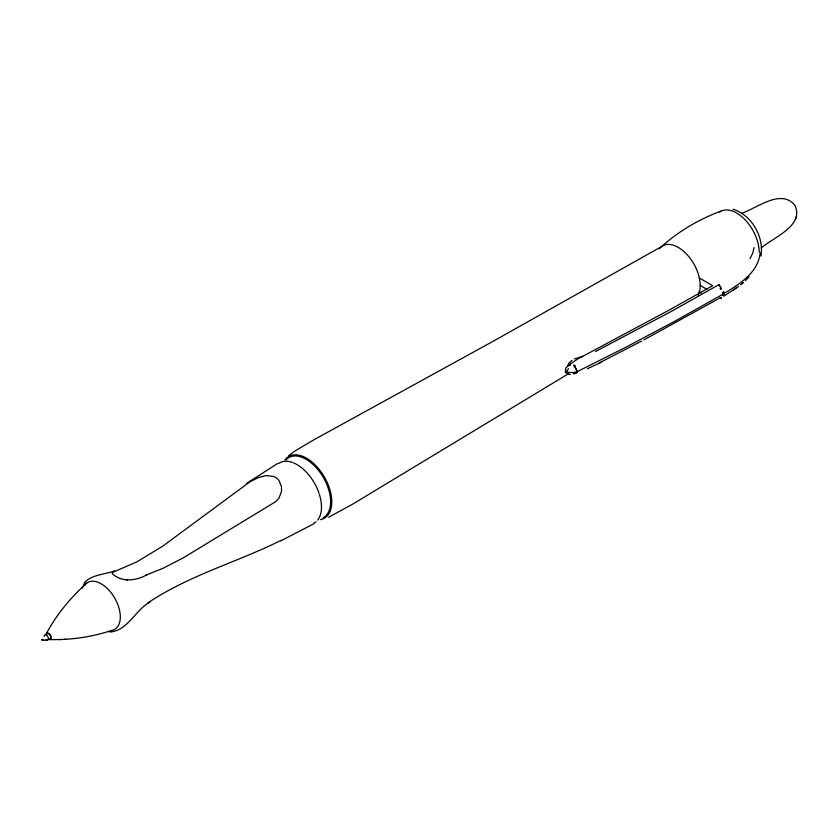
<?xml version="1.0" encoding="UTF-8"?>
<svg xmlns="http://www.w3.org/2000/svg" width="839" height="839" viewBox="0 0 839 839"><rect width="100%" height="100%" fill="white"/><g stroke="black" fill="none" stroke-linecap="round" stroke-linejoin="round"><path stroke-width="1.26" d="M47.173 640.262L42.107 639.968L42.59 640.398M760.144 252.665C758.288 274.196 736.359 285.9 719.862 295.957L675.741 320.708L627.142 346.591L577.242 371.635L575.701 373.345L573.457 373.659L575.103 373.575A9.229 5.233 33.9 0 0 577.106 371.687A9.229 7.698 56.3 0 0 575.103 367.377L575.512 366.339L574.663 366.842L575.04 365.814L574.201 366.339L574.537 365.322L573.803 364.902L577.242 371.635M567.699 366.15L568.716 363.277L572.083 360.288M754.041 247.557L752.782 253.084L749.982 258.727M760.952 256.063C764.245 237.059 751.796 214.931 733.024 209.247M761.34 247.904C772.897 237.563 804.36 226.142 795.005 205.492C781.266 187.978 756.568 208.439 741.603 213.305M567.3 370.66L568.433 368.573M82.295 588.16L84.77 582.402M795.372 219.43L795.938 218.004M796.033 217.762L796.557 216.462M569.01 365.437L569.303 364.724L568.884 365.395M569.314 365.531L569.723 364.661L569.178 365.468M569.587 365.636L570.142 364.577L569.44 365.563M46.439 633.466C56.685 614.379 70.686 597.494 86.805 583.074M42.16 640.052L42.349 639.224L42.747 640.409M749.08 276.776L745.41 280.646M85.096 581.983C92.846 574.316 104.948 574.558 114.67 570.845M288.658 455.745L294.499 451.267L314.321 439.552L494.171 340.707L661.677 246.509C678.887 230.987 699.307 219.22 720.963 211.103M743.113 282.733L740.743 284.767L743.186 282.68M150.307 601.857C135.677 609.439 128.105 630.141 110.853 631.935M738.666 286.288L723.774 296.251M733.391 290.053L736.474 287.84M246.498 483.463L277.919 463.327M147.496 603.21C188.209 575.606 236.325 562.497 280.069 540.851M568.664 373.638L352.716 504.113L328.689 517.264M718.866 284.694L720.019 286.246L718.866 284.694L671.609 311.259L595.428 351.551M717.744 299.198L643.901 339.879M313.838 523.788L280.687 540.935M145.734 575.25L163.217 568.181L183.196 557.883L275.507 501.774L278.852 498.345L281.484 491.486L281.484 486.526L278.852 480.254L276.524 477.947L273.441 476.395L266.089 475.587L258.79 477.412L250.127 481.67L162.756 546.147L136.914 561.826L112.877 572.271A9.649 1.647 -6.8 0 0 112.3 572.88L112.258 573.089A11.746 3.492 0.1 0 0 113.076 574.369C122.662 582.507 135.991 580.703 146.51 575.009M641.594 341.106L599.277 362.92M600.85 362.5L587.373 368.73M127.088 580.127L126.479 580.074M574.442 358.945L582.727 356.334M42.653 640.304L42.653 639.507L42.16 639.832M570.3 374.425L569.314 374.498M49.648 639.57C70.665 640.094 91.776 637.032 111.734 630.425A27.047 15.616 60 0 0 114.419 597.588A27.047 15.616 60 0 0 84.781 585.108M59.538 639.559L60.534 639.517M64.488 639.328L65.757 639.276M567.279 373.114L565.392 372.589L565.769 367.985L569.786 364.252L577.798 358.977L669.449 309.937L712.657 285.711L699.107 277.845M108.011 631.41L110.36 631.882M568.433 374.477L567.3 373.502M700.24 285.438L707.015 289.361M699.107 291.71L701.362 293.021M565.266 370.702L567.3 372.076A11.222 6.481 0 0 0 577.106 371.687M278.506 463.6A34.672 20.021 60 0 1 285.354 461.251M286.33 461.24A34.672 20.021 60 0 1 292.601 462.509M293.681 462.939A34.672 20.021 60 0 1 319.061 493.363M319.428 494.496A34.672 20.021 60 0 1 317.635 520.065M315.915 521.806A34.672 20.021 60 0 1 313.912 523.137M719.6 212.099A31.924 18.437 60 0 1 744.539 219.241A31.924 18.437 60 0 1 759.18 252.109M659.36 248.847A31.095 17.955 60 0 1 688.651 256.43A31.095 17.955 60 0 1 698.038 295.223M285.858 459.971A34.672 20.021 60 0 1 321.966 475.168A34.672 20.021 60 0 1 323.057 517.852M284.945 459.919A35.647 20.576 60 0 1 324.001 476.363A35.647 20.576 60 0 1 320.467 519.645M46.072 634.777A3.629 2.098 60 0 1 48.756 633.361A3.629 2.098 60 0 1 51.2 638.007A3.629 2.098 60 0 1 48.295 639.003M46.596 634.651A2.937 1.699 60 0 1 48.735 633.917A2.937 1.699 60 0 1 50.707 637.241A2.937 1.699 60 0 1 49.102 638.867M44.278 636.381A2.937 1.699 60 0 1 46.449 635.238A2.937 1.699 60 0 1 48.421 638.993A2.937 1.699 60 0 1 46.082 639.8M723.019 294.709L723.596 294.384L723.019 294.709M568.863 364.766L568.538 365.322L568.863 364.766M722.872 295.307L723.805 294.762L722.872 295.307M721.509 297.488L720.051 298.401L721.509 297.488M721.047 297.835L720.271 298.296L720.963 297.897M720.963 287.767L720.271 288.176L720.963 287.767M721.393 288.574L720.439 289.13L721.393 288.574M723.805 292.035L722.872 292.57L723.805 292.035M723.596 293.01L723.019 293.335L723.596 293.01M719.054 298.453L720.019 298.338L719.054 298.453"/></g></svg>
